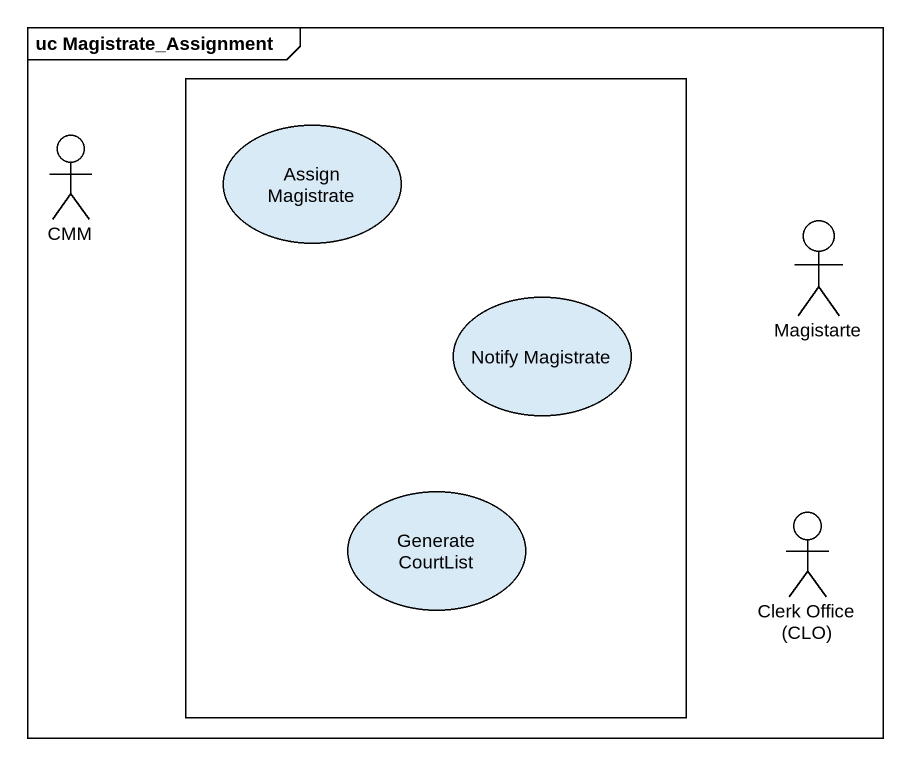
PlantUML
@startuml
mainframe uc Magistrate_Assignment
actor CMM
rectangle " " as rectangle1 {
  usecase "Assign Magistrate" as Assign_Magistrate
  usecase "Notify Magistrate" as Notify_Magistrate
  usecase "Generate CourtList" as Generate_CourtList
}
actor Magistarte
actor "Clerk Office (CLO)" as Clerk_Office_CLO
@enduml
